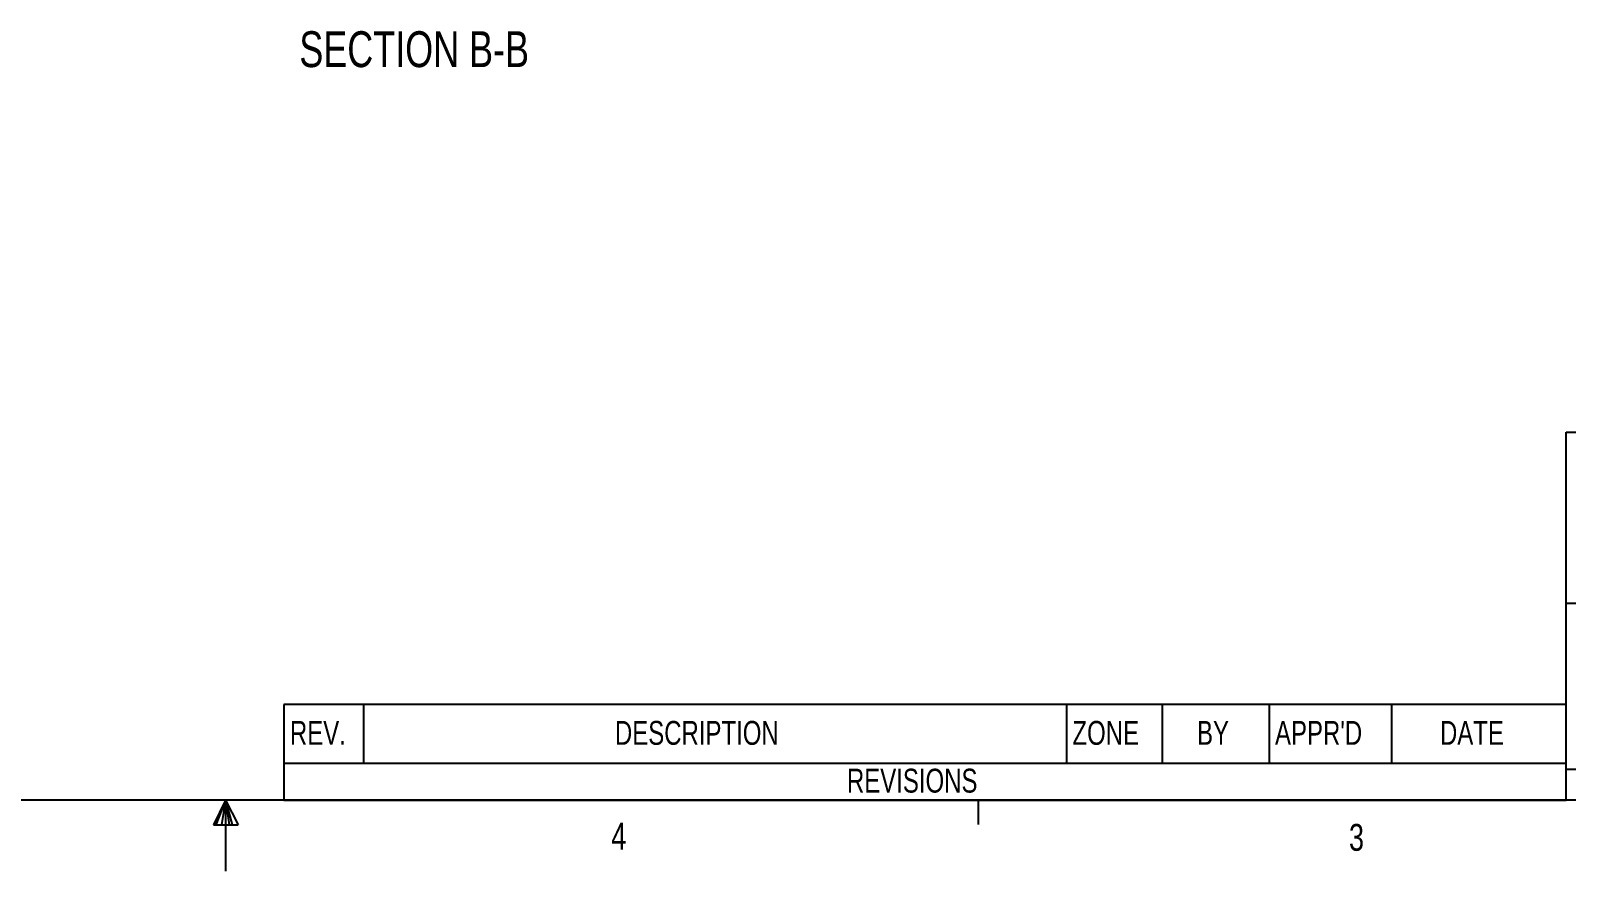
# Paper-space layout 'Layout1' of a CAD drawing. Extents: x 0.3 to 21.8, y 0.2 to 16.9.
# Drawn here: x 10.34 to 15.7, y 0.16 to 3.09 of the extents above; entities that cross this region are included whole.
import ezdxf

# ---------------------------------------------------------------- set-up
doc = ezdxf.new("R2010")
doc.units = 0
doc.header["$MEASUREMENT"] = 0
doc.linetypes.add('SLD-SOLID', pattern=[0])
doc.layers.get('0').update_dxf_attribs({"linetype": 'CONTINUOUS'})
doc.layers.add('SLD-0', color=7, linetype='SLD-SOLID')
doc.styles.add('SLDTEXTSTYLE1', font='TXT', dxfattribs={"width": 0.75})

# ---------------------------------------------------------------- blocks, each defined once
blk = doc.blocks.new('SW_TABLEANNOTATION_1')
at = {"layer": 'SLD-0', "color": 0}
for p, q in [((0, 0), (0, -0.3333)), ((4.4719, 0), (0, 0)), ((0.2775, 0), (0.2775, -0.2036)), ((2.7288, 0), (2.7288, -0.2036)), ((3.0624, 0), (3.0624, -0.2036)), ((3.4352, 0), (3.4352, -0.2036)), ((3.8628, 0), (3.8628, -0.2036)), ((4.4719, -0.3333), (4.4719, 0)), ((0, -0.2036), (4.4719, -0.2036)), ((0, -0.3333), (4.4719, -0.3333))]:
    blk.add_line(p, q, dxfattribs=at)
at = {"layer": 'SLD-0', "color": 0, "attachment_point": 1, "style": 'SLDTEXTSTYLE1'}
for s, insert, char_height in [('REV.', (0.0209, -0.0568), 0.08333), ('DESCRIPTION', (1.1543, -0.0568), 0.083333), ('ZONE', (2.7497, -0.0568), 0.08333), ('BY', (3.1841, -0.0568), 0.08333), ("APPR'D", (3.4561, -0.0568), 0.08333), ('DATE', (4.0314, -0.0568), 0.08333), ('REVISIONS', (1.9634, -0.2234), 0.08333)]:
    blk.add_mtext(s, dxfattribs=dict(at, insert=insert, char_height=char_height))

psp = doc.layouts.get("Layout1")

# ---------------------------------------------------------------- linework, layer by layer
at = {"color": 7, "linetype": 'SLD-SOLID'}
for p, q in [((21.5229, 0.4106), (0.5229, 0.4106)), ((11.0229, 0.4106), (10.9809, 0.325)), ((11.0229, 0.4106), (10.9891, 0.325)), ((11.0229, 0.4106), (11.0086, 0.325)), ((11.0229, 0.4106), (11.0229, 0.1629)), ((11.0229, 0.4106), (11.067, 0.325)), ((11.0229, 0.4106), (11.046, 0.325)), ((11.0229, 0.4106), (11.0358, 0.325)), ((13.6479, 0.4106), (13.6479, 0.3258)), ((10.9809, 0.325), (11.067, 0.325))]:
    psp.add_line(p, q, dxfattribs=at)
at = {"layer": 'SLD-0', "color": 7}
for p, q in [((15.6982, 0.4106), (15.6982, 1.6938)), ((15.6982, 1.6938), (21.5229, 1.6938)), ((17.2243, 1.0966), (15.6982, 1.0966)), ((15.6982, 0.5185), (18.7642, 0.5185))]:
    psp.add_line(p, q, dxfattribs=at)

# ---------------------------------------------------------------- block references
at = {"layer": 'SLD-0'}
psp.add_blockref('SW_TABLEANNOTATION_1', (11.2264, 0.7439), dxfattribs=at)

# ---------------------------------------------------------------- texts
at = {"color": 7, "linetype": 'CONTINUOUS', "char_height": 0.0937, "attachment_point": 1, "style": 'SLDTEXTSTYLE1'}
for s, insert in [('4', (12.368, 0.332)), ('3', (14.9405, 0.328))]:
    psp.add_mtext(s, dxfattribs=dict(at, insert=insert))
at = {"layer": 'SLD-0', "insert": (11.6806, 3.0914), "char_height": 0.125, "attachment_point": 2, "style": 'SLDTEXTSTYLE1'}
psp.add_mtext('SECTION B-B', dxfattribs=at)

doc.saveas('drawing.dxf')
